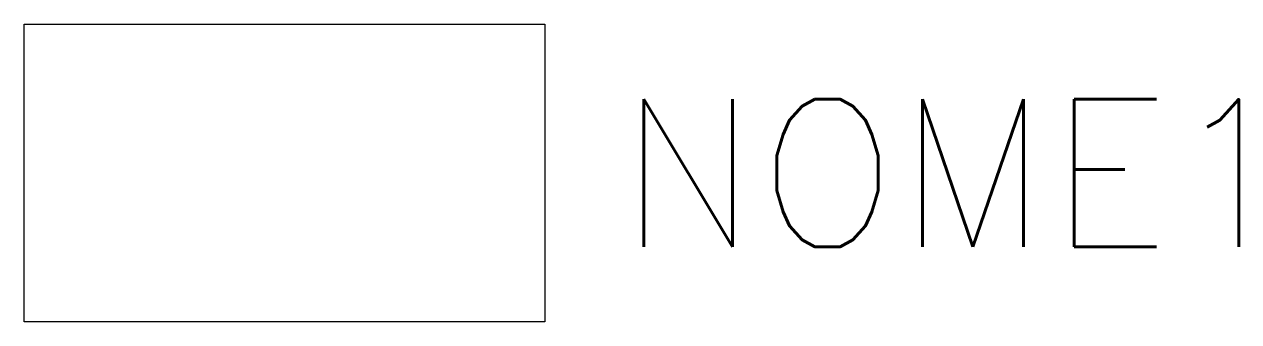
# Model space of a CAD drawing. Header units: millimetres. Extents: x 0 to 16.5, y -4 to 0.
import ezdxf
from ezdxf.enums import TextEntityAlignment as Align

# ---------------------------------------------------------------- set-up
doc = ezdxf.new("R2010")
doc.units = ezdxf.units.MM
doc.styles.add('Romans', font='romans.shx')

msp = doc.modelspace()

# ---------------------------------------------------------------- linework, layer by layer
msp.add_lwpolyline([(0, 0), (7.052, 0), (7.052, -4.03), (0, -4.03)], close=True)

# ---------------------------------------------------------------- texts
at = {"color": 7, "style": 'Romans', "flags": 4}
msp.add_attdef('NOME1', text='NOME1', height=2, dxfattribs=at).set_placement((8.052, -2.015), align=Align.MIDDLE_LEFT)

doc.saveas('drawing.dxf')
